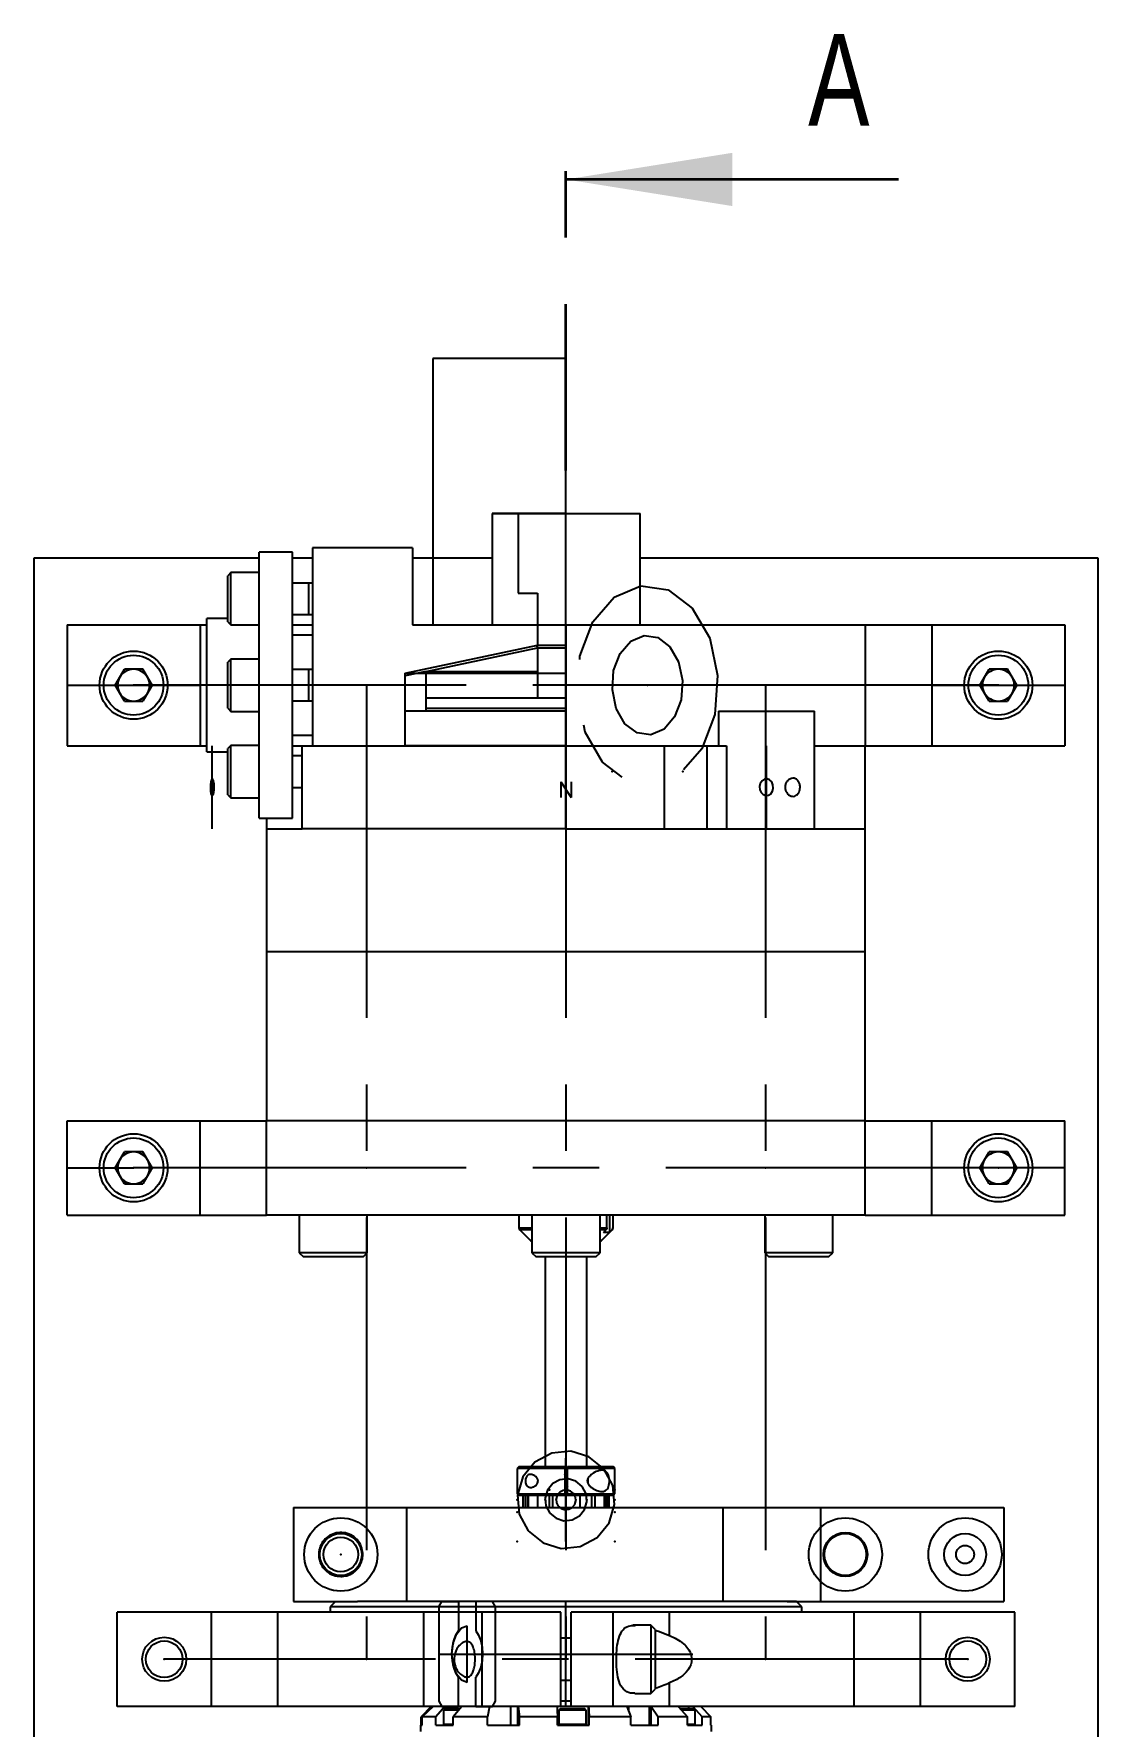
# Model space of a CAD drawing. Header units: inches. Extents: x -4.1 to 16.4, y 2.1 to 8.2.
# Drawn here: x -4.057 to -2.457, y 5.296 to 7.839 of the extents above; entities that cross this region are included whole.
import ezdxf

# ---------------------------------------------------------------- set-up
doc = ezdxf.new("R2010")
doc.units = ezdxf.units.IN
doc.header["$MEASUREMENT"] = 0
doc.header["$PDSIZE"] = -1
doc.linetypes.add('CENTERX2', pattern=[0.8, 0.5, -0.1, 0.1, -0.1])
doc.linetypes.add('PHANTOM', pattern=[0.5, 0.25, -0.05, 0.05, -0.05, 0.05, -0.05])
doc.styles.add('SLDTEXTSTYLE0', font='TXT', dxfattribs={"width": 0.75})

msp = doc.modelspace()

# ---------------------------------------------------------------- linework, layer by layer
at = {"color": 7, "linetype": 'PHANTOM', "lineweight": 35}
msp.add_line((-3.2574, 7.183), (-3.2574, 7.683), dxfattribs=at)
at = {"color": 7, "linetype": 'Continuous', "lineweight": 35}
msp.add_line((-2.7574, 7.6205), (-3.2574, 7.6205), dxfattribs=at)
at = {"color": 7, "linetype": 'Continuous'}
for p, q in [((-3.2574, 7.3513), (-3.4574, 7.3513)), ((-3.4574, 7.3513), (-3.4574, 6.9513)), ((-3.2574, 7.1185), (-3.2574, 7.3513)), ((-3.3292, 7.1185), (-3.3686, 7.1185)), ((-3.3686, 7.1185), (-3.3686, 6.9513)), ((-3.3292, 7.1185), (-3.3292, 6.9985)), ((-3.2574, 6.9205), (-3.2574, 7.1185)), ((-3.3292, 6.9985), (-3.3004, 6.9985)), ((-3.3004, 6.9985), (-3.3004, 6.9205)), ((-3.4574, 6.9513), (-3.3686, 6.9513)), ((-3.4989, 6.8784), (-3.3004, 6.9205)), ((-3.2574, 6.9205), (-3.2574, 6.9165)), ((-3.2574, 6.9165), (-3.2574, 6.841)), ((-3.4989, 6.8743), (-3.4989, 6.8784)), ((-3.4989, 6.8213), (-3.4989, 6.8743)), ((-3.4989, 6.7694), (-3.4989, 6.8213)), ((-3.2574, 6.841), (-3.2574, 6.8213)), ((-3.2574, 6.8213), (-3.2574, 6.7694)), ((-3.2574, 6.7694), (-3.4989, 6.7694)), ((-3.4483, 5.475), (-3.444, 5.4829)), ((-3.4483, 5.475), (-3.4483, 5.3333)), ((-3.444, 5.4829), (-3.4189, 5.4829)), ((-3.4189, 5.4829), (-3.4189, 5.4392)), ((-3.3677, 5.4829), (-3.3928, 5.4829)), ((-3.3928, 5.4829), (-3.3928, 5.4392)), ((-3.3634, 5.475), (-3.3677, 5.4829)), ((-3.3634, 5.3333), (-3.3634, 5.475)), ((-3.4059, 5.3616), (-3.4059, 5.4467)), ((-3.4189, 5.3254), (-3.4189, 5.3692)), ((-3.3928, 5.3254), (-3.3928, 5.3692)), ((-3.4483, 5.3333), (-3.444, 5.3254)), ((-3.444, 5.3254), (-3.4189, 5.3254)), ((-3.3928, 5.3254), (-3.3677, 5.3254)), ((-3.3677, 5.3254), (-3.3634, 5.3333))]:
    msp.add_line(p, q, dxfattribs=at)
at = {"color": 7, "linetype": 'Continuous', "lineweight": 25}
for p, q in [((-3.3686, 7.1185), (-3.3686, 6.9513)), ((-3.3686, 7.1185), (-3.1461, 7.1185)), ((-3.1461, 6.9513), (-3.1461, 7.1185)), ((-4.0574, 7.0513), (-4.0574, 4.4513)), ((-3.7185, 7.0513), (-4.0574, 7.0513)), ((-3.6685, 7.0604), (-3.7185, 7.0604)), ((-3.7185, 6.6604), (-3.7185, 7.0604)), ((-3.6685, 6.6604), (-3.6685, 7.0604)), ((-3.6382, 7.0513), (-3.6685, 7.0513)), ((-3.6382, 7.0668), (-3.6382, 6.7694)), ((-3.4882, 7.0668), (-3.6382, 7.0668)), ((-3.4882, 7.0668), (-3.4882, 6.9513)), ((-3.3686, 7.0513), (-3.4882, 7.0513)), ((-2.4574, 7.0513), (-3.1461, 7.0513)), ((-2.4574, 4.4513), (-2.4574, 7.0513)), ((-3.761, 7.0296), (-3.7658, 7.0249)), ((-3.761, 7.0296), (-3.7658, 7.0249)), ((-3.7658, 6.9556), (-3.7658, 7.0249)), ((-3.7185, 7.0296), (-3.761, 7.0296)), ((-3.7185, 7.0296), (-3.761, 7.0296)), ((-3.761, 6.9509), (-3.761, 7.0296)), ((-3.6441, 7.0139), (-3.6685, 7.0139)), ((-3.6382, 7.0139), (-3.6685, 7.0139)), ((-3.6441, 6.9666), (-3.6441, 7.0139)), ((-4.0074, 6.9513), (-4.0074, 6.7694)), ((-4.0074, 6.9513), (-3.8074, 6.9513)), ((-3.8074, 6.9513), (-3.8074, 6.7694)), ((-3.8074, 6.9513), (-3.7973, 6.9513)), ((-3.7658, 6.9604), (-3.7973, 6.9604)), ((-3.7973, 6.7604), (-3.7973, 6.9604)), ((-3.7658, 6.9556), (-3.761, 6.9509)), ((-3.7658, 6.9556), (-3.761, 6.9509)), ((-3.761, 6.9509), (-3.7185, 6.9509)), ((-3.761, 6.9509), (-3.7185, 6.9509)), ((-3.6685, 6.9666), (-3.6441, 6.9666)), ((-3.6685, 6.9666), (-3.6382, 6.9666)), ((-3.6685, 6.9513), (-3.6382, 6.9513)), ((-3.4882, 6.9513), (-3.2574, 6.9513)), ((-3.2574, 6.9513), (-3.2574, 6.7694)), ((-3.2574, 6.9513), (-2.8074, 6.9513)), ((-2.8074, 6.9513), (-2.8074, 6.7694)), ((-2.8074, 6.9513), (-2.7074, 6.9513)), ((-2.7074, 6.9513), (-2.7074, 6.7694)), ((-2.7074, 6.9513), (-2.5074, 6.9513)), ((-2.5074, 6.9513), (-2.5074, 6.7694)), ((-3.6382, 6.9354), (-3.6685, 6.9354)), ((-3.761, 6.8997), (-3.7658, 6.895)), ((-3.761, 6.8997), (-3.7658, 6.895)), ((-3.7658, 6.8257), (-3.7658, 6.895)), ((-3.7185, 6.8997), (-3.761, 6.8997)), ((-3.7185, 6.8997), (-3.761, 6.8997)), ((-3.761, 6.821), (-3.761, 6.8997)), ((-3.9351, 6.8604), (-3.9212, 6.8844)), ((-3.8935, 6.8844), (-3.9212, 6.8844)), ((-3.8796, 6.8604), (-3.8935, 6.8844)), ((-3.6441, 6.884), (-3.6685, 6.884)), ((-3.6382, 6.884), (-3.6685, 6.884)), ((-3.6441, 6.8367), (-3.6441, 6.884)), ((-2.6351, 6.8604), (-2.6212, 6.8844)), ((-2.5935, 6.8844), (-2.6212, 6.8844)), ((-2.5796, 6.8604), (-2.5935, 6.8844)), ((-3.9212, 6.8364), (-3.9351, 6.8604)), ((-3.8796, 6.8604), (-3.8935, 6.8364)), ((-2.6212, 6.8364), (-2.6351, 6.8604)), ((-2.5796, 6.8604), (-2.5935, 6.8364)), ((-3.9212, 6.8364), (-3.8935, 6.8364)), ((-3.7658, 6.8257), (-3.761, 6.821)), ((-3.7658, 6.8257), (-3.761, 6.821)), ((-3.761, 6.821), (-3.7185, 6.821)), ((-3.761, 6.821), (-3.7185, 6.821)), ((-3.6685, 6.8367), (-3.6441, 6.8367)), ((-3.6685, 6.8367), (-3.6382, 6.8367)), ((-3.0283, 6.8213), (-3.0283, 6.7694)), ((-3.0283, 6.8213), (-3.0072, 6.8213)), ((-3.0072, 6.8213), (-2.884, 6.8213)), ((-2.884, 6.6444), (-2.884, 6.8213)), ((-2.6212, 6.8364), (-2.5935, 6.8364)), ((-4.0074, 6.7694), (-3.8074, 6.7694)), ((-3.8074, 6.7694), (-3.7973, 6.7694)), ((-3.761, 6.7698), (-3.7658, 6.7651)), ((-3.761, 6.7698), (-3.7658, 6.7651)), ((-3.7185, 6.7698), (-3.761, 6.7698)), ((-3.7185, 6.7698), (-3.761, 6.7698)), ((-3.761, 6.6911), (-3.761, 6.7698)), ((-3.6685, 6.7854), (-3.6382, 6.7854)), ((-3.6685, 6.7694), (-3.654, 6.7694)), ((-3.654, 6.6444), (-3.654, 6.7694)), ((-3.654, 6.7694), (-3.2574, 6.7694)), ((-3.6382, 6.7694), (-3.2574, 6.7694)), ((-3.2574, 6.6444), (-3.2574, 6.7694)), ((-3.2574, 6.7694), (-3.1097, 6.7694)), ((-3.1097, 6.7694), (-3.1097, 6.6444)), ((-3.1097, 6.7694), (-3.0458, 6.7694)), ((-3.0458, 6.7694), (-3.0458, 6.6444)), ((-3.0458, 6.7694), (-3.0162, 6.7694)), ((-3.0162, 6.7694), (-3.0162, 6.6444)), ((-2.884, 6.7694), (-2.8074, 6.7694)), ((-2.8074, 6.6444), (-2.8074, 6.7694)), ((-2.8074, 6.7694), (-2.7074, 6.7694)), ((-2.7074, 6.7694), (-2.5074, 6.7694)), ((-3.7973, 6.7604), (-3.7658, 6.7604)), ((-3.7658, 6.6958), (-3.7658, 6.7651)), ((-3.654, 6.7541), (-3.6685, 6.7541)), ((-3.654, 6.7541), (-3.6685, 6.7541)), ((-3.7658, 6.6958), (-3.761, 6.6911)), ((-3.7658, 6.6958), (-3.761, 6.6911)), ((-3.761, 6.6911), (-3.7185, 6.6911)), ((-3.761, 6.6911), (-3.7185, 6.6911)), ((-3.6685, 6.7068), (-3.654, 6.7068)), ((-3.6685, 6.7068), (-3.654, 6.7068)), ((-3.7185, 6.6604), (-3.6685, 6.6604)), ((-3.7074, 6.6604), (-3.7074, 6.6444)), ((-3.7074, 6.6444), (-3.7074, 6.4601)), ((-3.7074, 6.6444), (-3.654, 6.6444)), ((-3.7074, 6.6444), (-3.7071, 6.6444)), ((-3.7071, 6.6444), (-3.7071, 6.6604)), ((-3.2574, 6.6444), (-3.654, 6.6444)), ((-3.2574, 6.6444), (-3.1097, 6.6444)), ((-3.1097, 6.6444), (-3.0458, 6.6444)), ((-3.0458, 6.6444), (-3.0162, 6.6444)), ((-3.0162, 6.6444), (-2.884, 6.6444)), ((-2.884, 6.6444), (-2.8074, 6.6444)), ((-2.8074, 6.4601), (-2.8074, 6.6444)), ((-3.7074, 6.4601), (-3.7074, 6.2057)), ((-3.7074, 6.4601), (-2.8074, 6.4601)), ((-2.8074, 6.2057), (-2.8074, 6.4601)), ((-4.0074, 6.064), (-4.0074, 6.2057)), ((-4.0074, 6.2057), (-3.8074, 6.2057)), ((-3.8074, 6.064), (-3.8074, 6.2057)), ((-3.8074, 6.2057), (-3.7074, 6.2057)), ((-2.8074, 6.2057), (-3.7074, 6.2057)), ((-3.7074, 6.064), (-3.7074, 6.2057)), ((-2.8074, 6.064), (-2.8074, 6.2057)), ((-2.8074, 6.2057), (-2.7074, 6.2057)), ((-2.7074, 6.064), (-2.7074, 6.2057)), ((-2.7074, 6.2057), (-2.5074, 6.2057)), ((-2.5074, 6.064), (-2.5074, 6.2057)), ((-3.9351, 6.1349), (-3.9212, 6.1589)), ((-3.8935, 6.1589), (-3.9212, 6.1589)), ((-3.8796, 6.1349), (-3.8935, 6.1589)), ((-2.6351, 6.1349), (-2.6212, 6.1589)), ((-2.5935, 6.1589), (-2.6212, 6.1589)), ((-2.5796, 6.1349), (-2.5935, 6.1589)), ((-3.9212, 6.1109), (-3.9351, 6.1349)), ((-3.8796, 6.1349), (-3.8935, 6.1109)), ((-2.6212, 6.1109), (-2.6351, 6.1349)), ((-2.5796, 6.1349), (-2.5935, 6.1109)), ((-3.9212, 6.1109), (-3.8935, 6.1109)), ((-2.6212, 6.1109), (-2.5935, 6.1109)), ((-4.0074, 6.064), (-3.8074, 6.064)), ((-3.8074, 6.064), (-3.7074, 6.064)), ((-2.8074, 6.064), (-3.7074, 6.064)), ((-3.6585, 6.064), (-3.6585, 6.0073)), ((-3.5562, 6.0073), (-3.5562, 6.064)), ((-3.3282, 6.064), (-3.3282, 6.045)), ((-3.3085, 6.064), (-3.3085, 6.0073)), ((-3.2062, 6.0073), (-3.2062, 6.064)), ((-3.1959, 6.045), (-3.1959, 6.064)), ((-3.1921, 6.064), (-3.1921, 6.0377)), ((-3.187, 6.064), (-3.187, 6.045)), ((-3.1865, 6.045), (-3.1865, 6.064)), ((-2.9585, 6.064), (-2.9585, 6.0073)), ((-2.8562, 6.0073), (-2.8562, 6.064)), ((-2.8074, 6.064), (-2.7074, 6.064)), ((-2.7074, 6.064), (-2.5074, 6.064)), ((-3.3268, 6.0416), (-3.3112, 6.026)), ((-3.2035, 6.026), (-3.1879, 6.0416)), ((-3.1921, 6.0377), (-3.201, 6.0377)), ((-3.6585, 6.0073), (-3.6522, 6.001)), ((-3.5562, 6.0073), (-3.6585, 6.0073)), ((-3.5625, 6.001), (-3.5562, 6.0073)), ((-3.3085, 6.0073), (-3.3022, 6.001)), ((-3.2062, 6.0073), (-3.3085, 6.0073)), ((-3.2125, 6.001), (-3.2062, 6.0073)), ((-2.9585, 6.0073), (-2.9522, 6.001)), ((-2.8562, 6.0073), (-2.9585, 6.0073)), ((-2.8625, 6.001), (-2.8562, 6.0073)), ((-3.5625, 6.001), (-3.6522, 6.001)), ((-3.2125, 6.001), (-3.3022, 6.001)), ((-3.2889, 6.001), (-3.2889, 5.6861)), ((-3.2259, 5.6861), (-3.2259, 6.001)), ((-2.8625, 6.001), (-2.9522, 6.001)), ((-3.3276, 5.6861), (-3.3306, 5.6831)), ((-3.3306, 5.6831), (-3.3306, 5.6452)), ((-3.2593, 5.6831), (-3.3306, 5.6831)), ((-3.3276, 5.6861), (-3.2593, 5.6861)), ((-3.2593, 5.6861), (-3.2593, 5.6831)), ((-3.2593, 5.6831), (-3.2593, 5.6452)), ((-3.2558, 5.6742), (-3.2562, 5.6742)), ((-3.2549, 5.6861), (-3.1866, 5.6861)), ((-3.2549, 5.6831), (-3.2549, 5.6861)), ((-3.1837, 5.6831), (-3.2549, 5.6831)), ((-3.2549, 5.6452), (-3.2549, 5.6831)), ((-3.1837, 5.6831), (-3.1866, 5.6861)), ((-3.1837, 5.6452), (-3.1837, 5.6831)), ((-3.258, 5.6545), (-3.2575, 5.6545)), ((-3.2246, 5.6676), (-3.2246, 5.661)), ((-3.6668, 5.6246), (-3.6668, 5.4829)), ((-3.6668, 5.6246), (-3.497, 5.6246)), ((-3.497, 5.6246), (-3.497, 5.4829)), ((-3.497, 5.6246), (-3.0217, 5.6246)), ((-3.3306, 5.6452), (-3.3276, 5.6423)), ((-3.3306, 5.6452), (-3.2593, 5.6452)), ((-3.2994, 5.6423), (-3.3276, 5.6423)), ((-3.322, 5.6423), (-3.322, 5.6246)), ((-3.3002, 5.6423), (-3.3002, 5.6246)), ((-3.2862, 5.6423), (-3.3001, 5.6423)), ((-3.2593, 5.6423), (-3.2862, 5.6423)), ((-3.2593, 5.6452), (-3.2593, 5.6423)), ((-3.2549, 5.6423), (-3.2593, 5.6423)), ((-3.2549, 5.6452), (-3.1837, 5.6452)), ((-3.2549, 5.6423), (-3.2549, 5.6452)), ((-3.1866, 5.6423), (-3.2549, 5.6423)), ((-3.1996, 5.6246), (-3.1996, 5.6423)), ((-3.1923, 5.6246), (-3.1923, 5.6423)), ((-3.1866, 5.6423), (-3.1837, 5.6452)), ((-3.0217, 5.6246), (-3.0217, 5.4829)), ((-3.0217, 5.6246), (-3.0211, 5.6246)), ((-2.8747, 5.6246), (-2.8747, 5.4829)), ((-2.8747, 5.6246), (-2.5991, 5.6246)), ((-2.5991, 5.6246), (-2.5991, 5.4829)), ((-3.6668, 5.4829), (-3.5707, 5.4829)), ((-3.6038, 5.4829), (-3.6117, 5.475)), ((-3.6117, 5.475), (-3.6117, 5.4672)), ((-2.9589, 5.475), (-3.6117, 5.475)), ((-2.9655, 5.4829), (-3.5707, 5.4829)), ((-2.9109, 5.4829), (-2.9655, 5.4829)), ((-2.903, 5.475), (-2.9589, 5.475)), ((-2.903, 5.475), (-2.9109, 5.4829)), ((-2.903, 5.4672), (-2.903, 5.475)), ((-2.8747, 5.4829), (-2.5991, 5.4829)), ((-3.9322, 5.3254), (-3.9322, 5.4672)), ((-3.7904, 5.4672), (-3.9322, 5.4672)), ((-3.7904, 5.3254), (-3.7904, 5.4672)), ((-3.6904, 5.4672), (-3.7904, 5.4672)), ((-3.6904, 5.3254), (-3.6904, 5.4672)), ((-3.4712, 5.4672), (-3.6904, 5.4672)), ((-3.4712, 5.3254), (-3.4712, 5.4672)), ((-3.3833, 5.4672), (-3.4712, 5.4672)), ((-3.3833, 5.3254), (-3.3833, 5.4672)), ((-3.2652, 5.4672), (-3.3833, 5.4672)), ((-3.2652, 5.3254), (-3.2652, 5.4672)), ((-3.2495, 5.3254), (-3.2495, 5.4672)), ((-3.1865, 5.4672), (-3.2495, 5.4672)), ((-3.1865, 5.3254), (-3.1865, 5.4672)), ((-3.1018, 5.4672), (-3.1865, 5.4672)), ((-3.1298, 5.4475), (-3.1571, 5.4475)), ((-3.1235, 5.4412), (-3.1298, 5.4475)), ((-3.1298, 5.4475), (-3.1298, 5.3451)), ((-3.1018, 5.4319), (-3.1018, 5.4672)), ((-2.8243, 5.4672), (-3.1018, 5.4672)), ((-2.8243, 5.3254), (-2.8243, 5.4672)), ((-2.7243, 5.4672), (-2.8243, 5.4672)), ((-2.7243, 5.3254), (-2.7243, 5.4672)), ((-2.5826, 5.4672), (-2.7243, 5.4672)), ((-2.5826, 5.3254), (-2.5826, 5.4672)), ((-3.2495, 5.4278), (-3.2652, 5.4278)), ((-3.1235, 5.4412), (-3.1235, 5.3514)), ((-3.2652, 5.3648), (-3.2495, 5.3648)), ((-3.1541, 5.3451), (-3.1298, 5.3451)), ((-3.1298, 5.3451), (-3.1235, 5.3514)), ((-3.1018, 5.3254), (-3.1018, 5.3607)), ((-3.7904, 5.3254), (-3.9322, 5.3254)), ((-3.6904, 5.3254), (-3.7904, 5.3254)), ((-3.4712, 5.3254), (-3.6904, 5.3254)), ((-3.4601, 5.3254), (-3.4752, 5.3097)), ((-3.4572, 5.3254), (-3.4738, 5.3097)), ((-3.3833, 5.3254), (-3.4712, 5.3254)), ((-3.4397, 5.3254), (-3.453, 5.3097)), ((-3.4392, 5.3224), (-3.4417, 5.3199)), ((-3.4417, 5.3199), (-3.4417, 5.2986)), ((-3.4185, 5.3199), (-3.4417, 5.3199)), ((-3.4392, 5.3224), (-3.4163, 5.3224)), ((-3.4138, 5.3254), (-3.4271, 5.3097)), ((-3.2652, 5.3254), (-3.3833, 5.3254)), ((-3.3726, 5.3254), (-3.3756, 5.3097)), ((-3.3402, 5.2974), (-3.3402, 5.3254)), ((-3.3301, 5.3254), (-3.3301, 5.2974)), ((-3.3292, 5.3254), (-3.3274, 5.3097)), ((-3.2655, 5.3224), (-3.268, 5.3199)), ((-3.268, 5.3199), (-3.268, 5.2986)), ((-3.2642, 5.3199), (-3.268, 5.3199)), ((-3.2655, 5.3224), (-3.2622, 5.3224)), ((-3.2495, 5.3333), (-3.2652, 5.3333)), ((-3.2482, 5.3254), (-3.2652, 5.3254)), ((-3.227, 5.3199), (-3.2642, 5.3199)), ((-3.2622, 5.3224), (-3.2295, 5.3224)), ((-3.1865, 5.3254), (-3.2495, 5.3254)), ((-3.227, 5.3199), (-3.2295, 5.3224)), ((-3.227, 5.2986), (-3.227, 5.3199)), ((-3.2237, 5.2974), (-3.2237, 5.3254)), ((-3.1018, 5.3254), (-3.1865, 5.3254)), ((-3.1659, 5.3254), (-3.1597, 5.3097)), ((-3.1319, 5.2974), (-3.1319, 5.3254)), ((-3.1294, 5.3254), (-3.1187, 5.3097)), ((-3.1294, 5.2974), (-3.1294, 5.3254)), ((-2.8243, 5.3254), (-3.1018, 5.3254)), ((-3.0886, 5.3254), (-3.0745, 5.3097)), ((-3.0859, 5.3224), (-3.0657, 5.3224)), ((-3.0632, 5.3199), (-3.0836, 5.3199)), ((-3.0669, 5.3254), (-3.0528, 5.3097)), ((-3.0632, 5.3199), (-3.0657, 5.3224)), ((-3.0632, 5.2986), (-3.0632, 5.3199)), ((-3.0546, 5.3254), (-3.0395, 5.3097)), ((-2.7243, 5.3254), (-2.8243, 5.3254)), ((-2.5826, 5.3254), (-2.7243, 5.3254)), ((-3.4763, 5.2974), (-3.4763, 5.2876)), ((-3.4763, 5.2974), (-3.4738, 5.2974)), ((-3.4752, 5.2974), (-3.4752, 5.3097)), ((-3.4738, 5.2974), (-3.4738, 5.3097)), ((-3.453, 5.3097), (-3.4738, 5.3097)), ((-3.453, 5.2974), (-3.453, 5.3097)), ((-3.453, 5.2974), (-3.4271, 5.2974)), ((-3.4417, 5.2986), (-3.4404, 5.2974)), ((-3.4417, 5.2986), (-3.4271, 5.2986)), ((-3.4271, 5.2974), (-3.4271, 5.3097)), ((-3.3756, 5.3097), (-3.4271, 5.3097)), ((-3.3756, 5.2974), (-3.3756, 5.3097)), ((-3.3756, 5.2974), (-3.3274, 5.2974)), ((-3.3274, 5.2974), (-3.3274, 5.3097)), ((-3.2701, 5.3097), (-3.3274, 5.3097)), ((-3.2701, 5.2974), (-3.2701, 5.3097)), ((-3.2701, 5.2974), (-3.2226, 5.2974)), ((-3.268, 5.2986), (-3.2667, 5.2974)), ((-3.268, 5.2986), (-3.2642, 5.2986)), ((-3.2642, 5.2986), (-3.227, 5.2986)), ((-3.2282, 5.2974), (-3.227, 5.2986)), ((-3.2226, 5.2974), (-3.2226, 5.3097)), ((-3.1597, 5.3097), (-3.2226, 5.3097)), ((-3.1597, 5.2974), (-3.1597, 5.3097)), ((-3.1597, 5.2974), (-3.1187, 5.2974)), ((-3.1187, 5.2974), (-3.1187, 5.3097)), ((-3.0745, 5.3097), (-3.1187, 5.3097)), ((-3.0745, 5.2974), (-3.0745, 5.3097)), ((-3.0745, 5.2986), (-3.0632, 5.2986)), ((-3.0745, 5.2974), (-3.0528, 5.2974)), ((-3.0644, 5.2974), (-3.0632, 5.2986)), ((-3.0528, 5.2974), (-3.0528, 5.3097)), ((-3.0395, 5.3097), (-3.0528, 5.3097)), ((-3.0395, 5.2974), (-3.0395, 5.3097)), ((-3.0395, 5.2974), (-3.0385, 5.2974)), ((-3.0385, 5.2876), (-3.0385, 5.2974))]:
    msp.add_line(p, q, dxfattribs=at)
at = {"color": 7, "linetype": 'CENTERX2'}
for p, q in [((-3.2574, 7.1185), (-3.3292, 7.1185)), ((-4.0574, 7.0513), (-4.0574, 4.4513)), ((-3.2574, 6.7694), (-3.2574, 6.9513)), ((-2.8074, 6.9513), (-2.8074, 6.7694)), ((-3.3004, 6.9165), (-3.3012, 6.9204)), ((-3.3004, 6.9165), (-3.3004, 6.9205)), ((-3.3004, 6.9205), (-3.2574, 6.9205)), ((-3.4674, 6.881), (-3.3004, 6.9165)), ((-3.3004, 6.9165), (-3.2574, 6.9165)), ((-3.3004, 6.9165), (-3.3004, 6.841)), ((-3.4674, 6.881), (-3.4989, 6.8743)), ((-3.4989, 6.8784), (-3.2574, 6.8784)), ((-3.4674, 6.881), (-3.3004, 6.881)), ((-3.4674, 6.841), (-3.4674, 6.881)), ((-4.0074, 6.8604), (-3.8074, 6.8604)), ((-2.6074, 6.8604), (-3.9074, 6.8604)), ((-3.5574, 6.8604), (-3.5574, 5.3963)), ((-2.8074, 6.8604), (-3.4989, 6.8604)), ((-3.2574, 6.8604), (-3.2574, 5.3963)), ((-2.9574, 6.8604), (-2.9574, 5.3963)), ((-2.7074, 6.8604), (-2.5074, 6.8604)), ((-3.4674, 6.8213), (-3.4989, 6.8213)), ((-3.2574, 6.841), (-3.4674, 6.841)), ((-3.4674, 6.8253), (-3.4674, 6.841)), ((-3.2574, 6.8253), (-3.4674, 6.8253)), ((-3.4674, 6.8213), (-3.4674, 6.8253)), ((-3.2574, 6.8213), (-3.4674, 6.8213)), ((-3.2574, 6.841), (-3.2574, 6.8253)), ((-3.2574, 6.8253), (-3.2574, 6.8213)), ((-3.7891, 6.6444), (-3.7891, 6.7694)), ((-2.9561, 6.6444), (-2.9561, 6.7694)), ((-3.2652, 6.715), (-3.2652, 6.6914)), ((-3.2652, 6.715), (-3.2495, 6.6914)), ((-3.2495, 6.715), (-3.2495, 6.6914)), ((-4.0074, 6.1349), (-3.9074, 6.1349)), ((-2.6074, 6.1349), (-3.9074, 6.1349)), ((-2.5074, 6.1349), (-2.6074, 6.1349)), ((-3.2574, 5.5735), (-3.2574, 5.6985)), ((-3.2574, 5.3254), (-3.2574, 5.4829)), ((-2.6534, 5.3963), (-3.8613, 5.3963)), ((-3.4483, 5.4042), (-3.0665, 5.4042)), ((-3.4483, 5.4042), (-3.4059, 5.4042)), ((-3.4059, 5.4042), (-3.3634, 5.4042))]:
    msp.add_line(p, q, dxfattribs=at)
at = {"color": 8, "linetype": 'Continuous', "lineweight": 25}
for p, q in [((-3.3085, 6.064), (-3.3282, 6.064)), ((-3.1959, 6.064), (-3.2062, 6.064)), ((-3.1865, 6.064), (-3.187, 6.064)), ((-3.3282, 6.045), (-3.3085, 6.045)), ((-3.3085, 6.0416), (-3.3268, 6.0416)), ((-3.2062, 6.045), (-3.1959, 6.045)), ((-3.1972, 6.0416), (-3.2062, 6.0416)), ((-3.187, 6.045), (-3.1865, 6.045)), ((-3.3112, 6.026), (-3.3085, 6.026)), ((-3.2062, 6.026), (-3.2035, 6.026)), ((-3.3181, 5.6246), (-3.3181, 5.6423)), ((-3.3151, 5.6423), (-3.3151, 5.6246)), ((-3.3135, 5.6246), (-3.3135, 5.6423)), ((-3.2823, 5.6246), (-3.2823, 5.6423)), ((-3.2776, 5.6423), (-3.2776, 5.6246)), ((-3.2359, 5.6246), (-3.2359, 5.6423)), ((-3.2187, 5.6246), (-3.2187, 5.6423)), ((-3.2138, 5.6423), (-3.2138, 5.6246)), ((-3.1964, 5.6246), (-3.1964, 5.6423)), ((-3.1946, 5.6423), (-3.1946, 5.6246)), ((-3.4341, 5.3224), (-3.4341, 5.3254)), ((-3.1629, 5.3177), (-3.1629, 5.3254)), ((-3.0728, 5.3224), (-3.0728, 5.3254))]:
    msp.add_line(p, q, dxfattribs=at)
at = {"color": 7, "linetype": 'CENTERX2', "flags": 128}
for points in [[(-3.2364, 6.9042), (-3.2168, 6.9558), (-3.1847, 6.9928), (-3.1451, 7.0097), (-3.1039, 7.0038), (-3.0675, 6.9761), (-3.0413, 6.9308), (-3.0294, 6.8747), (-3.0335, 6.8165), (-3.0531, 6.7649), (-3.0851, 6.7279), (-3.1248, 6.711), (-3.166, 6.7169), (-3.2024, 6.7446), (-3.2286, 6.7899), (-3.2405, 6.846), (-3.2364, 6.9042)], [(-3.2359, 5.5657), (-3.2106, 5.5793), (-3.1925, 5.6015), (-3.1843, 5.6289), (-3.1871, 5.6574), (-3.2007, 5.6827), (-3.2229, 5.7008), (-3.2503, 5.7091), (-3.2788, 5.7062), (-3.3041, 5.6926), (-3.3222, 5.6704), (-3.3305, 5.643), (-3.3276, 5.6145), (-3.314, 5.5892), (-3.2918, 5.5711), (-3.2644, 5.5629), (-3.2359, 5.5657)], [(-3.2481, 5.6058), (-3.2373, 5.6117), (-3.2295, 5.6212), (-3.226, 5.6329), (-3.2272, 5.6452), (-3.2331, 5.656), (-3.2426, 5.6638), (-3.2543, 5.6673), (-3.2666, 5.6661), (-3.2774, 5.6603), (-3.2852, 5.6507), (-3.2887, 5.639), (-3.2875, 5.6268), (-3.2817, 5.6159), (-3.2721, 5.6082), (-3.2604, 5.6046), (-3.2481, 5.6058)], [(-3.253, 5.6217), (-3.2479, 5.6245), (-3.2442, 5.629), (-3.2425, 5.6345), (-3.2431, 5.6403), (-3.2459, 5.6454), (-3.2504, 5.6491), (-3.2559, 5.6508), (-3.2617, 5.6502), (-3.2668, 5.6475), (-3.2705, 5.643), (-3.2722, 5.6374), (-3.2716, 5.6316), (-3.2689, 5.6265), (-3.2644, 5.6228), (-3.2588, 5.6211), (-3.253, 5.6217)]]:
    msp.add_lwpolyline(points, dxfattribs=at)
at = {"color": 7, "linetype": 'Continuous', "flags": 128}
for points in [[(-3.1857, 6.8823), (-3.1759, 6.9081), (-3.1598, 6.9266), (-3.14, 6.935), (-3.1194, 6.9321), (-3.1012, 6.9182), (-3.0881, 6.8956), (-3.0822, 6.8675), (-3.0842, 6.8384), (-3.094, 6.8127), (-3.11, 6.7941), (-3.1299, 6.7857), (-3.1504, 6.7886), (-3.1687, 6.8025), (-3.1818, 6.8251), (-3.1877, 6.8532), (-3.1857, 6.8823)], [(-3.7915, 6.7106), (-3.791, 6.7149), (-3.7903, 6.718), (-3.7894, 6.7194), (-3.7884, 6.7189), (-3.7876, 6.7166), (-3.787, 6.7128), (-3.7867, 6.7081), (-3.7868, 6.7033), (-3.7872, 6.699), (-3.788, 6.6959), (-3.7889, 6.6945), (-3.7898, 6.695), (-3.7907, 6.6973), (-3.7913, 6.7011), (-3.7915, 6.7057), (-3.7915, 6.7106)], [(-2.9462, 6.7106), (-2.9481, 6.7149), (-2.9513, 6.718), (-2.9551, 6.7194), (-2.9592, 6.7189), (-2.9627, 6.7166), (-2.9653, 6.7128), (-2.9665, 6.7081), (-2.9661, 6.7033), (-2.9642, 6.699), (-2.961, 6.6959), (-2.9571, 6.6945), (-2.9531, 6.695), (-2.9495, 6.6973), (-2.947, 6.7011), (-2.9458, 6.7057), (-2.9462, 6.7106)], [(-3.4059, 5.3616), (-3.4146, 5.3648), (-3.4221, 5.3741), (-3.427, 5.3879), (-3.4288, 5.4042), (-3.427, 5.4205), (-3.4221, 5.4343), (-3.4146, 5.4435), (-3.4059, 5.4467)], [(-3.4189, 5.3692), (-3.423, 5.376), (-3.4262, 5.3844), (-3.4281, 5.394), (-3.4288, 5.4042), (-3.4281, 5.4143), (-3.4262, 5.4239), (-3.423, 5.4324), (-3.4189, 5.4392)], [(-3.3928, 5.4392), (-3.3887, 5.4324), (-3.3855, 5.4239), (-3.3836, 5.4143), (-3.3829, 5.4042), (-3.3836, 5.394), (-3.3855, 5.3844), (-3.3887, 5.376), (-3.3928, 5.3692)]]:
    msp.add_lwpolyline(points, dxfattribs=at)
at = {"color": 7, "linetype": 'Continuous', "lineweight": 25}
for centre, radius in [((-3.9074, 6.8604), 0.0512), ((-3.9074, 6.8604), 0.0449), ((-2.6074, 6.8604), 0.0512), ((-2.6074, 6.8604), 0.0449), ((-3.9074, 6.1349), 0.0512), ((-2.6074, 6.1349), 0.0512), ((-3.9074, 6.1349), 0.0449), ((-2.6074, 6.1349), 0.0449), ((-3.5959, 5.5538), 0.0315), ((-3.5959, 5.5538), 0.0261), ((-2.8374, 5.5538), 0.0331), ((-2.6574, 5.5538), 0.0136), ((-3.8613, 5.3963), 0.0331), ((-3.8613, 5.3963), 0.0276), ((-2.6534, 5.3963), 0.0331), ((-2.6534, 5.3963), 0.0276)]:
    msp.add_circle(centre, radius, dxfattribs=at)
at = {"color": 7, "linetype": 'Continuous'}
for centre, radius in [((-3.5959, 5.5538), 0.0551), ((-2.8374, 5.5538), 0.0315), ((-2.6574, 5.5538), 0.0315)]:
    msp.add_circle(centre, radius, dxfattribs=at)
at = {"color": 7, "linetype": 'CENTERX2'}
for centre in [(-2.8374, 5.5538), (-2.6574, 5.5538)]:
    msp.add_circle(centre, 0.0551, dxfattribs=at)
at = {"color": 7, "linetype": 'Continuous', "lineweight": 25}
for centre, radius, start, end in [((-3.9074, 6.8604), 0.024, 150, 210), ((-3.9074, 6.8604), 0.024, 90, 150), ((-3.9074, 6.8604), 0.024, 30, 90), ((-3.9074, 6.8604), 0.024, 330, 30), ((-2.6074, 6.8604), 0.024, 150, 210), ((-2.6074, 6.8604), 0.024, 90, 150), ((-2.6074, 6.8604), 0.024, 30, 90), ((-2.6074, 6.8604), 0.024, 330, 30), ((-3.9074, 6.8604), 0.024, 210, 270), ((-3.9074, 6.8604), 0.024, 270, 330), ((-2.6074, 6.8604), 0.024, 210, 270), ((-2.6074, 6.8604), 0.024, 270, 330), ((-3.9074, 6.1349), 0.024, 90, 150), ((-3.9074, 6.1349), 0.024, 30, 90), ((-2.6074, 6.1349), 0.024, 90, 150), ((-2.6074, 6.1349), 0.024, 30, 90), ((-3.9074, 6.1349), 0.024, 150, 210), ((-3.9074, 6.1349), 0.024, 330, 30), ((-2.6074, 6.1349), 0.024, 150, 210), ((-2.6074, 6.1349), 0.024, 330, 30), ((-3.9074, 6.1349), 0.024, 210, 270), ((-3.9074, 6.1349), 0.024, 270, 330), ((-2.6074, 6.1349), 0.024, 210, 270), ((-2.6074, 6.1349), 0.024, 270, 330), ((-3.3235, 6.045), 0.00476, 180, 225), ((-3.1913, 6.045), 0.00476, 315, 0), ((-3.3079, 6.0294), 0.00476, 225, 262.0318), ((-3.2068, 6.0294), 0.00476, 277.9682, 315)]:
    msp.add_arc(centre, radius, start, end, dxfattribs=at)
for points, knots in [([(-2.9054, 6.7069), (-2.9055, 6.7054), (-2.9058, 6.7024), (-2.9074, 6.6983), (-2.91, 6.6952), (-2.9134, 6.6934), (-2.9172, 6.6931), (-2.921, 6.6944), (-2.9244, 6.697), (-2.9269, 6.7008), (-2.9282, 6.7052), (-2.928, 6.7098), (-2.9264, 6.7141), (-2.9237, 6.7176), (-2.9201, 6.7199), (-2.9162, 6.7208), (-2.9125, 6.7201), (-2.9093, 6.718), (-2.907, 6.7146), (-2.9056, 6.7107), (-2.9055, 6.7081), (-2.9054, 6.7069)], [0, 0, 0, 0, 0.053038, 0.106051, 0.159661, 0.213674, 0.26705, 0.319755, 0.372769, 0.4266, 0.480515, 0.533608, 0.586266, 0.639543, 0.693533, 0.747229, 0.800097, 0.852879, 0.906428, 0.960451, 1, 1, 1, 1]), ([(-3.201, 6.0377), (-3.2003, 6.0385), (-3.199, 6.0398), (-3.1977, 6.0411), (-3.1972, 6.0416)], [0, 0, 0, 0, 0.594658, 1, 1, 1, 1]), ([(-3.1959, 6.045), (-3.1959, 6.0447), (-3.1959, 6.044), (-3.1963, 6.0427), (-3.1969, 6.042), (-3.1972, 6.0416)], [0, 0, 0, 0, 0.198386, 0.621602, 1, 1, 1, 1]), ([(-3.1883, 6.0416), (-3.1883, 6.0417), (-3.1878, 6.0422), (-3.1873, 6.0431), (-3.187, 6.0442), (-3.187, 6.0447), (-3.187, 6.045)], [0, 0, 0, 0, 0.1001359, 0.5343905, 0.801761, 1, 1, 1, 1]), ([(-3.2994, 5.6644), (-3.2995, 5.6637), (-3.2996, 5.6622), (-3.3008, 5.6597), (-3.3033, 5.6571), (-3.307, 5.655), (-3.311, 5.6542), (-3.3143, 5.6551), (-3.3165, 5.6571), (-3.3179, 5.6597), (-3.3185, 5.6627), (-3.3185, 5.6658), (-3.318, 5.6685), (-3.3169, 5.6709), (-3.3152, 5.673), (-3.3124, 5.6743), (-3.3085, 5.6742), (-3.3047, 5.6726), (-3.3018, 5.6702), (-3.3001, 5.6678), (-3.2995, 5.6658), (-3.2994, 5.6647), (-3.2994, 5.6644)], [0, 0, 0, 0, 0.02729, 0.061027, 0.11201, 0.190729, 0.271943, 0.339113, 0.392005, 0.436016, 0.480232, 0.51943, 0.556692, 0.59537, 0.638373, 0.700376, 0.7796, 0.860037, 0.917585, 0.955817, 0.984847, 1, 1, 1, 1]), ([(-3.2579, 5.6718), (-3.2581, 5.6722), (-3.2586, 5.673), (-3.2591, 5.6738), (-3.2593, 5.6742)], [0, 0, 0, 0, 0.499667, 1, 1, 1, 1]), ([(-3.2593, 5.674), (-3.2592, 5.6739), (-3.2591, 5.6736), (-3.259, 5.6723), (-3.2588, 5.6704), (-3.2587, 5.6682), (-3.2584, 5.6645), (-3.2583, 5.6619), (-3.2581, 5.6595), (-3.258, 5.6572), (-3.2578, 5.6551), (-3.2576, 5.6543), (-3.2575, 5.6547), (-3.2575, 5.6547)], [0, 0, 0, 0, 0.093004, 0.212591, 0.219394, 0.342593, 0.465817, 0.57601, 0.591243, 0.712502, 0.838764, 0.961789, 1, 1, 1, 1]), ([(-3.2563, 5.6742), (-3.2565, 5.6738), (-3.2569, 5.673), (-3.2574, 5.6722), (-3.2576, 5.6718)], [0, 0, 0, 0, 0.5002894, 1, 1, 1, 1]), ([(-3.2549, 5.6728), (-3.255, 5.6729), (-3.2552, 5.6733), (-3.2555, 5.6738), (-3.2557, 5.6742)], [0, 0, 0, 0, 0.110413, 1, 1, 1, 1]), ([(-3.2035, 5.6484), (-3.206, 5.6487), (-3.2111, 5.6494), (-3.2177, 5.6532), (-3.2222, 5.6572), (-3.2245, 5.6602), (-3.2254, 5.6633), (-3.2253, 5.6659), (-3.2243, 5.6687), (-3.2214, 5.6725), (-3.2155, 5.677), (-3.2081, 5.6802), (-3.2015, 5.6806), (-3.1971, 5.6787), (-3.1943, 5.6752), (-3.1926, 5.6706), (-3.192, 5.6654), (-3.1923, 5.6604), (-3.1933, 5.6559), (-3.1951, 5.6523), (-3.198, 5.6494), (-3.2011, 5.6484), (-3.2032, 5.6484), (-3.2035, 5.6484)], [0, 0, 0, 0, 0.08453, 0.170981, 0.207394, 0.244085, 0.264592, 0.285216, 0.304271, 0.338403, 0.403587, 0.500467, 0.573911, 0.630318, 0.677037, 0.723978, 0.765546, 0.804417, 0.842898, 0.882685, 0.92586, 0.986539, 1, 1, 1, 1]), ([(-3.2593, 5.6568), (-3.2591, 5.6564), (-3.2587, 5.6557), (-3.2582, 5.6549), (-3.258, 5.6545)], [0, 0, 0, 0, 0.485896, 1, 1, 1, 1]), ([(-3.2579, 5.6718), (-3.2579, 5.6716), (-3.2577, 5.6711), (-3.2574, 5.6687), (-3.2572, 5.6654), (-3.2569, 5.662), (-3.2567, 5.6589), (-3.2564, 5.6572), (-3.2562, 5.6565), (-3.2561, 5.6569), (-3.2561, 5.6569)], [0, 0, 0, 0, 0.134104, 0.278294, 0.419889, 0.565681, 0.706128, 0.852092, 0.993249, 1, 1, 1, 1]), ([(-3.2576, 5.6718), (-3.2576, 5.6718), (-3.2575, 5.672), (-3.2574, 5.6717), (-3.2572, 5.6709), (-3.2571, 5.6697), (-3.2569, 5.6681), (-3.2568, 5.6662), (-3.2567, 5.6647), (-3.2566, 5.6631), (-3.2564, 5.6612), (-3.2563, 5.6594), (-3.2561, 5.6581), (-3.2559, 5.6572), (-3.2558, 5.657), (-3.2558, 5.6569)], [0, 0, 0, 0, 0.0092943, 0.1325364, 0.1968152, 0.2611118, 0.3844152, 0.4469313, 0.5110502, 0.5754504, 0.6387761, 0.761396, 0.8253055, 0.8897591, 1, 1, 1, 1]), ([(-3.2575, 5.6546), (-3.2573, 5.655), (-3.2568, 5.6558), (-3.2564, 5.6565), (-3.2561, 5.6569)], [0, 0, 0, 0, 0.500191, 1, 1, 1, 1]), ([(-3.2558, 5.6569), (-3.2556, 5.6565), (-3.2553, 5.656), (-3.255, 5.6555), (-3.2549, 5.6554)], [0, 0, 0, 0, 0.797377, 1, 1, 1, 1]), ([(-3.0217, 5.6246), (-3.014, 5.6246), (-2.9978, 5.6246), (-2.9745, 5.6246), (-2.952, 5.6246), (-2.9312, 5.6246), (-2.9135, 5.6246), (-2.8947, 5.6246), (-2.8813, 5.6246), (-2.8747, 5.6246)], [0, 0, 0, 0, 0.179217, 0.379194, 0.581268, 0.694862, 0.801821, 0.902345, 1, 1, 1, 1]), ([(-3.5959, 5.5207), (-3.5997, 5.5211), (-3.6072, 5.5218), (-3.6173, 5.5277), (-3.6248, 5.5364), (-3.6289, 5.5469), (-3.6294, 5.5581), (-3.6261, 5.5687), (-3.6196, 5.5777), (-3.6106, 5.5841), (-3.5999, 5.5872), (-3.5887, 5.5867), (-3.578, 5.5823), (-3.5691, 5.5744), (-3.5637, 5.5638), (-3.5623, 5.5526), (-3.5644, 5.5424), (-3.5692, 5.5334), (-3.5768, 5.5261), (-3.5861, 5.5215), (-3.5929, 5.521), (-3.5959, 5.5207)], [0, 0, 0, 0, 0.055071, 0.110224, 0.163448, 0.215332, 0.266791, 0.318174, 0.369591, 0.421273, 0.473883, 0.528526, 0.586, 0.645255, 0.702345, 0.753499, 0.800223, 0.847327, 0.898576, 0.954987, 1, 1, 1, 1]), ([(-2.925, 5.4829), (-2.921, 5.4829), (-2.9116, 5.4829), (-2.8946, 5.4829), (-2.8813, 5.4829), (-2.8747, 5.4829)], [0, 0, 0, 0, 0.270035, 0.640303, 1, 1, 1, 1]), ([(-3.1537, 5.3456), (-3.1549, 5.3455), (-3.1609, 5.3447), (-3.169, 5.3484), (-3.1766, 5.358), (-3.1803, 5.3726), (-3.1818, 5.3889), (-3.1817, 5.4057), (-3.18, 5.4214), (-3.1764, 5.4344), (-3.1701, 5.4431), (-3.1625, 5.4474), (-3.156, 5.4469), (-3.1534, 5.4467)], [0, 0, 0, 0, 0.0295851, 0.1457598, 0.2626715, 0.3627566, 0.457397, 0.5521479, 0.6472665, 0.7419668, 0.8365896, 0.9354232, 1, 1, 1, 1]), ([(-3.4065, 5.4231), (-3.4048, 5.4227), (-3.4012, 5.4221), (-3.3974, 5.4167), (-3.395, 5.409), (-3.3939, 5.4002), (-3.394, 5.3914), (-3.3951, 5.3833), (-3.3972, 5.3765), (-3.4003, 5.3717), (-3.4047, 5.3692), (-3.4101, 5.3697), (-3.4164, 5.3736), (-3.4217, 5.3804), (-3.4249, 5.3887), (-3.4258, 5.3966), (-3.4248, 5.4039), (-3.4222, 5.411), (-3.4179, 5.4173), (-3.4122, 5.4221), (-3.4085, 5.4227), (-3.4065, 5.4231)], [0, 0, 0, 0, 0.059872, 0.119981, 0.173974, 0.223209, 0.270291, 0.316822, 0.363956, 0.413015, 0.46579, 0.524288, 0.58944, 0.657756, 0.702125, 0.746771, 0.785514, 0.824322, 0.880355, 0.937275, 1, 1, 1, 1]), ([(-3.1235, 5.4403), (-3.1213, 5.4395), (-3.1143, 5.437), (-3.1068, 5.434), (-3.1018, 5.4319)], [0, 0, 0, 0, 0.322709, 1, 1, 1, 1]), ([(-3.1018, 5.4319), (-3.098, 5.4303), (-3.0906, 5.4271), (-3.0811, 5.4206), (-3.0737, 5.4128), (-3.0693, 5.4044), (-3.0681, 5.3957), (-3.0696, 5.3873), (-3.0749, 5.3779), (-3.0856, 5.368), (-3.0959, 5.3634), (-3.1018, 5.3607)], [0, 0, 0, 0, 0.1206456, 0.2408908, 0.3370743, 0.4340405, 0.5055344, 0.5770739, 0.668049, 0.8078959, 1, 1, 1, 1]), ([(-3.1018, 5.3607), (-3.1087, 5.3577), (-3.1163, 5.3546), (-3.123, 5.3525), (-3.1235, 5.3523)], [0, 0, 0, 0, 0.922467, 1, 1, 1, 1]), ([(-3.2709, 5.3254), (-3.2708, 5.3245), (-3.2706, 5.3192), (-3.2703, 5.314), (-3.2701, 5.3097)], [0, 0, 0, 0, 0.181227, 1, 1, 1, 1]), ([(-3.2234, 5.3254), (-3.2233, 5.3245), (-3.2231, 5.3192), (-3.2228, 5.314), (-3.2226, 5.3097)], [0, 0, 0, 0, 0.1812291, 1, 1, 1, 1])]:
    msp.add_open_spline(points, degree=3, knots=knots, dxfattribs=at)
at = {"color": 7, "linetype": 'Continuous'}
for p in [(-3.9074, 6.8604), (-3.9074, 6.8604), (-3.5574, 6.8604), (-3.1349, 6.8604), (-2.9574, 6.8604), (-2.6074, 6.8604), (-2.6074, 6.8604), (-3.188, 6.7305), (-3.0819, 6.7305), (-3.2574, 6.7032), (-3.9074, 6.1349), (-3.9074, 6.1349), (-3.5574, 6.1349), (-2.9574, 6.1349), (-2.6074, 6.1349), (-2.6074, 6.1349), (-3.2823, 5.6509), (-3.2574, 5.6509), (-3.1839, 5.6509), (-3.3308, 5.636), (-3.2889, 5.636), (-3.2723, 5.636), (-3.2425, 5.636), (-3.2259, 5.636), (-3.1839, 5.636), (-3.3308, 5.6173), (-3.2574, 5.6211), (-3.2574, 5.6173), (-3.1839, 5.6173), (-3.1839, 5.6173), (-3.3308, 5.5735), (-3.1839, 5.5735), (-3.1839, 5.5735), (-3.5959, 5.5538), (-3.8613, 5.3963), (-3.5574, 5.3963), (-3.3634, 5.4042), (-2.9574, 5.3963), (-2.6534, 5.3963)]:
    msp.add_point(p, dxfattribs=at)
at = {"color": 7, "linetype": 'Continuous', "lineweight": 35}
msp.add_solid([(-3.2574, 7.6205), (-3.0074, 7.5805), (-3.0074, 7.6605)], dxfattribs=at)

# ---------------------------------------------------------------- texts
at = {"color": 7, "linetype": 'Continuous', "insert": (-2.8933, 7.8393), "char_height": 0.1378, "attachment_point": 1, "style": 'SLDTEXTSTYLE0'}
msp.add_mtext('A', dxfattribs=at)

doc.saveas('drawing.dxf')
